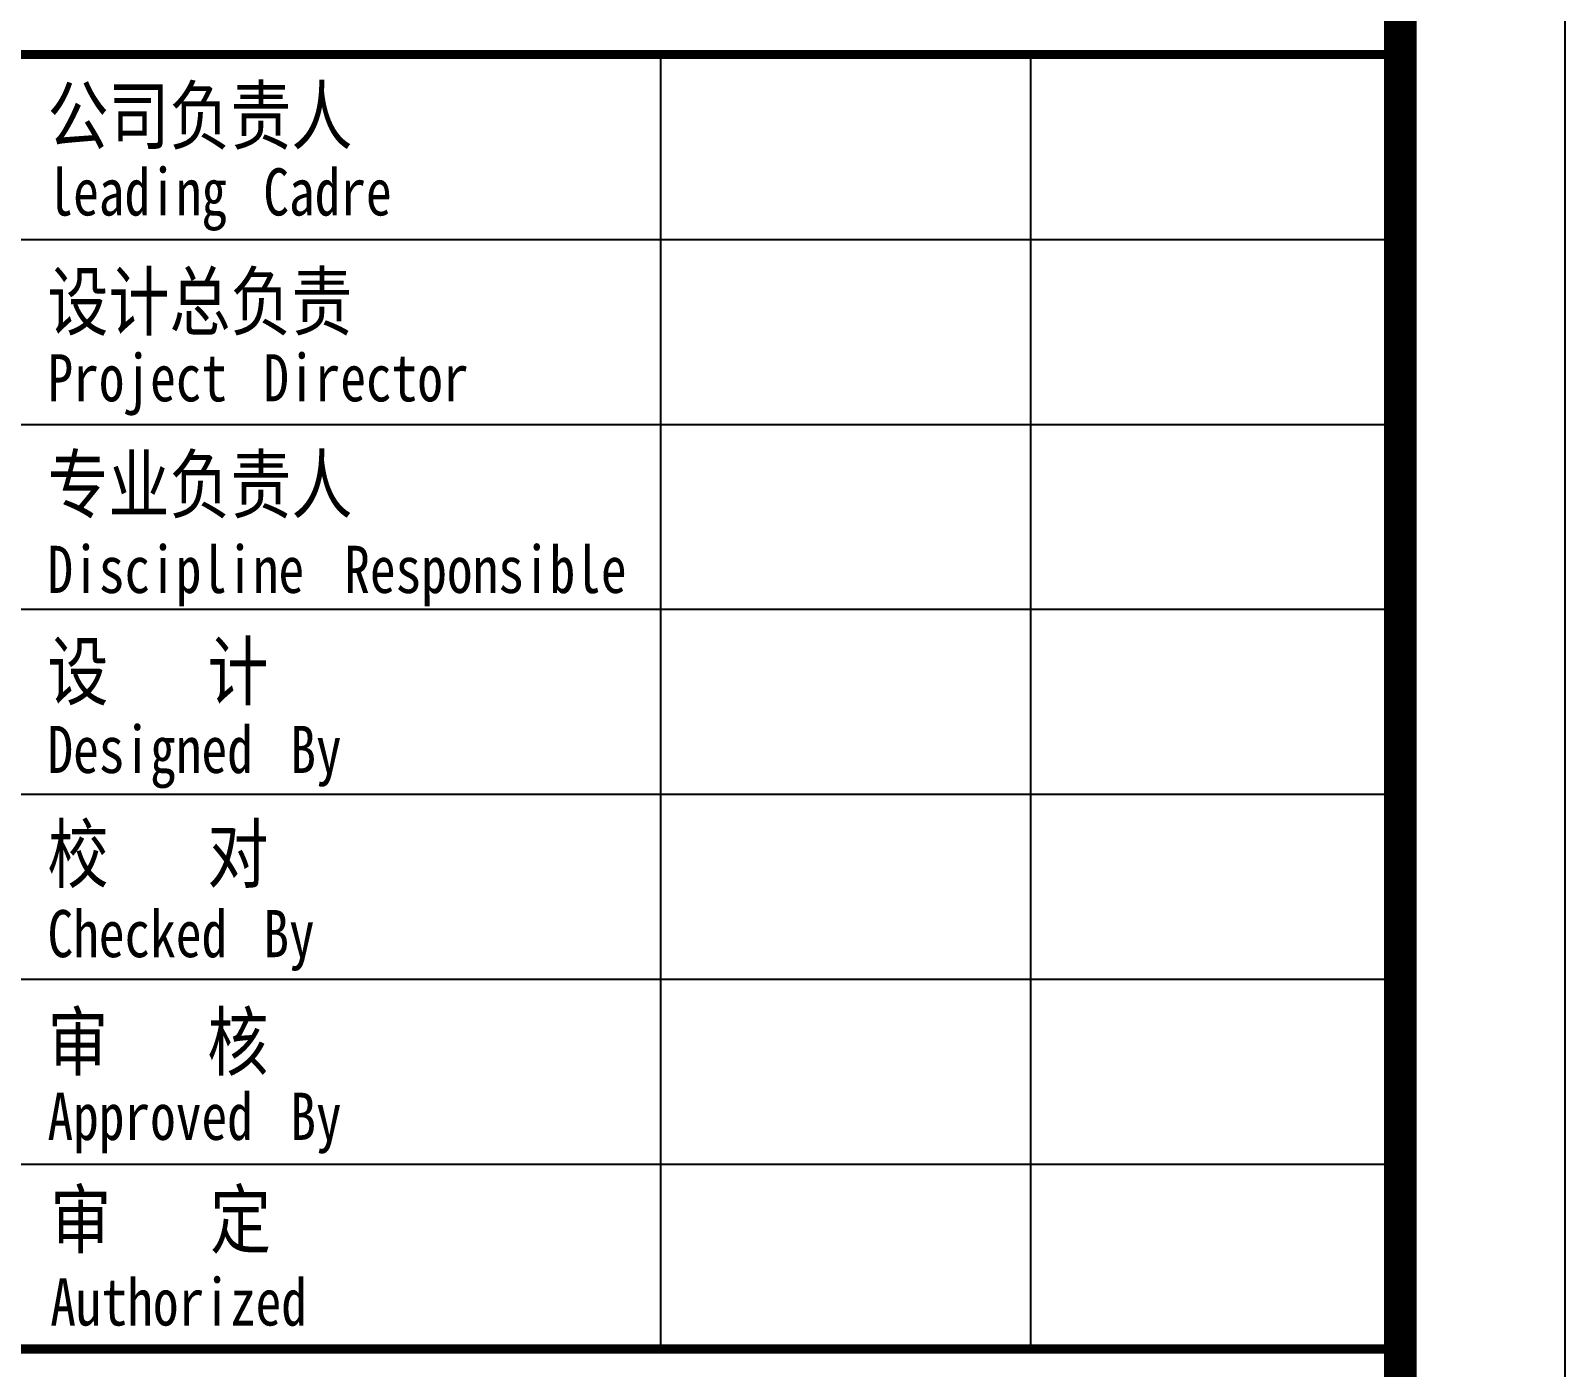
# Model space of a CAD drawing. Extents: x 26028 to 151035, y 9392 to 39655.
# Drawn here: x 63340 to 68032, y 24297 to 28385 of the extents above; entities that cross this region are included whole.
import ezdxf

# ---------------------------------------------------------------- set-up
doc = ezdxf.new("R2010")
doc.units = 0
doc.header["$MEASUREMENT"] = 0
for name, color, linetype in [('$0$A-立面门窗', 133, 'Continuous'), ('$0$PUB_TITLE', 4, 'Continuous'), ('$1$图框固定块', 3, 'Continuous')]:
    doc.layers.add(name, color=color, linetype=linetype)
doc.styles.add('$0$图框字体', font='', dxfattribs={"width": 0.8})
doc.styles.get('$0$图框字体').set_extended_font_data('SimSun')

# ---------------------------------------------------------------- blocks, each defined once
blk = doc.blocks.new('$0$fffff')
at = {"layer": '$0$PUB_TITLE'}
blk.add_lwpolyline([(1446050.6, -574314.5), (1488054.9, -574314.5), (1488054.9, -544614.5), (1446050.6, -544614.5)], close=True, dxfattribs=at)
at = {"layer": '$0$PUB_TITLE', "const_width": 100}
blk.add_lwpolyline([(1448550.6, -573814.5), (1487550.6, -573814.5), (1487550.6, -545114.5), (1448550.6, -545114.5)], close=True, dxfattribs=at)
at = {"layer": '$1$图框固定块'}
for p, q in [((1483307.8, -555959.1), (1487550.6, -555959.1)), ((1483307.8, -556524.8), (1487550.6, -556524.8)), ((1483307.8, -557090.6), (1487550.6, -557090.6)), ((1483307.8, -557656.3), (1487550.6, -557656.3)), ((1483307.8, -558222), (1487550.6, -558222)), ((1483307.8, -558787.7), (1487550.6, -558787.7))]:
    blk.add_line(p, q, dxfattribs=at)
at = {"layer": '$1$图框固定块', "const_width": 28.3}
blk.add_lwpolyline([(1483307.8, -545114.5), (1487550.6, -545114.5), (1487550.6, -573814.5), (1483307.8, -573814.5)], close=True, dxfattribs=at)
at = {"layer": '$1$图框固定块'}
blk.add_lwpolyline([(1483307.8, -548508.8), (1487550.6, -548508.8), (1487550.6, -555393.4), (1483307.8, -555393.4)], close=True, dxfattribs=at)
at = {"layer": '$1$图框固定块', "const_width": 28.3}
for points in [[(1483307.8, -555393.4), (1487550.6, -555393.4)], [(1483307.8, -559353.4), (1487550.6, -559353.4)]]:
    blk.add_lwpolyline(points, dxfattribs=at)
at = {"layer": '$1$图框固定块'}
for points in [[(1485287.8, -555393.4), (1485287.8, -559353.4)], [(1486419.2, -555393.4), (1486419.2, -559353.4)]]:
    blk.add_lwpolyline(points, dxfattribs=at)
at = {"layer": '$1$图框固定块', "style": '$0$图框字体', "width": 0.8}
for s, height, p in [('公司负责人', 170.91, (1483413.8, -555665.8)), ('leading', 144.2, (1483413.8, -555885.8)), ('Cadre', 144.2, (1484073.8, -555885.8)), ('设计总负责', 170.91, (1483413.8, -556234.4)), ('Project', 144.2, (1483413.8, -556454.4)), ('Director', 144.2, (1484073.8, -556454.4)), ('专业负责人', 170.91, (1483413.8, -556793.8)), ('Discipline', 144.2, (1483413.8, -557040.5)), ('Responsible', 144.203, (1484321.3, -557040.5)), ('设', 170.9, (1483413.8, -557365.3)), ('计', 170.9, (1483902.7, -557365.3)), ('Designed', 144.2, (1483413.8, -557591.2)), ('By', 144.2, (1484156.3, -557591.2)), ('校', 170.9, (1483413.8, -557924.2)), ('对', 170.9, (1483902.7, -557924.2)), ('Checked', 144.2, (1483413.8, -558154.6)), ('By', 144.2, (1484073.8, -558154.6)), ('审', 170.9, (1483413.8, -558498.8)), ('核', 170.9, (1483902.7, -558498.8)), ('Approved', 144.2, (1483413.8, -558713.5)), ('By', 144.2, (1484156.3, -558713.5)), ('审', 170.9, (1483422.3, -559042.6)), ('定', 170.9, (1483911.1, -559042.6)), ('Authorized', 144.2, (1483422.3, -559281.3))]:
    blk.add_text(s, height=height, dxfattribs=at).set_placement(p)

msp = doc.modelspace()

# ---------------------------------------------------------------- block references
at = {"layer": '$0$A-立面门窗'}
msp.add_blockref('$0$fffff', (-1420022.6, 583706), dxfattribs=at)

doc.saveas('drawing.dxf')
